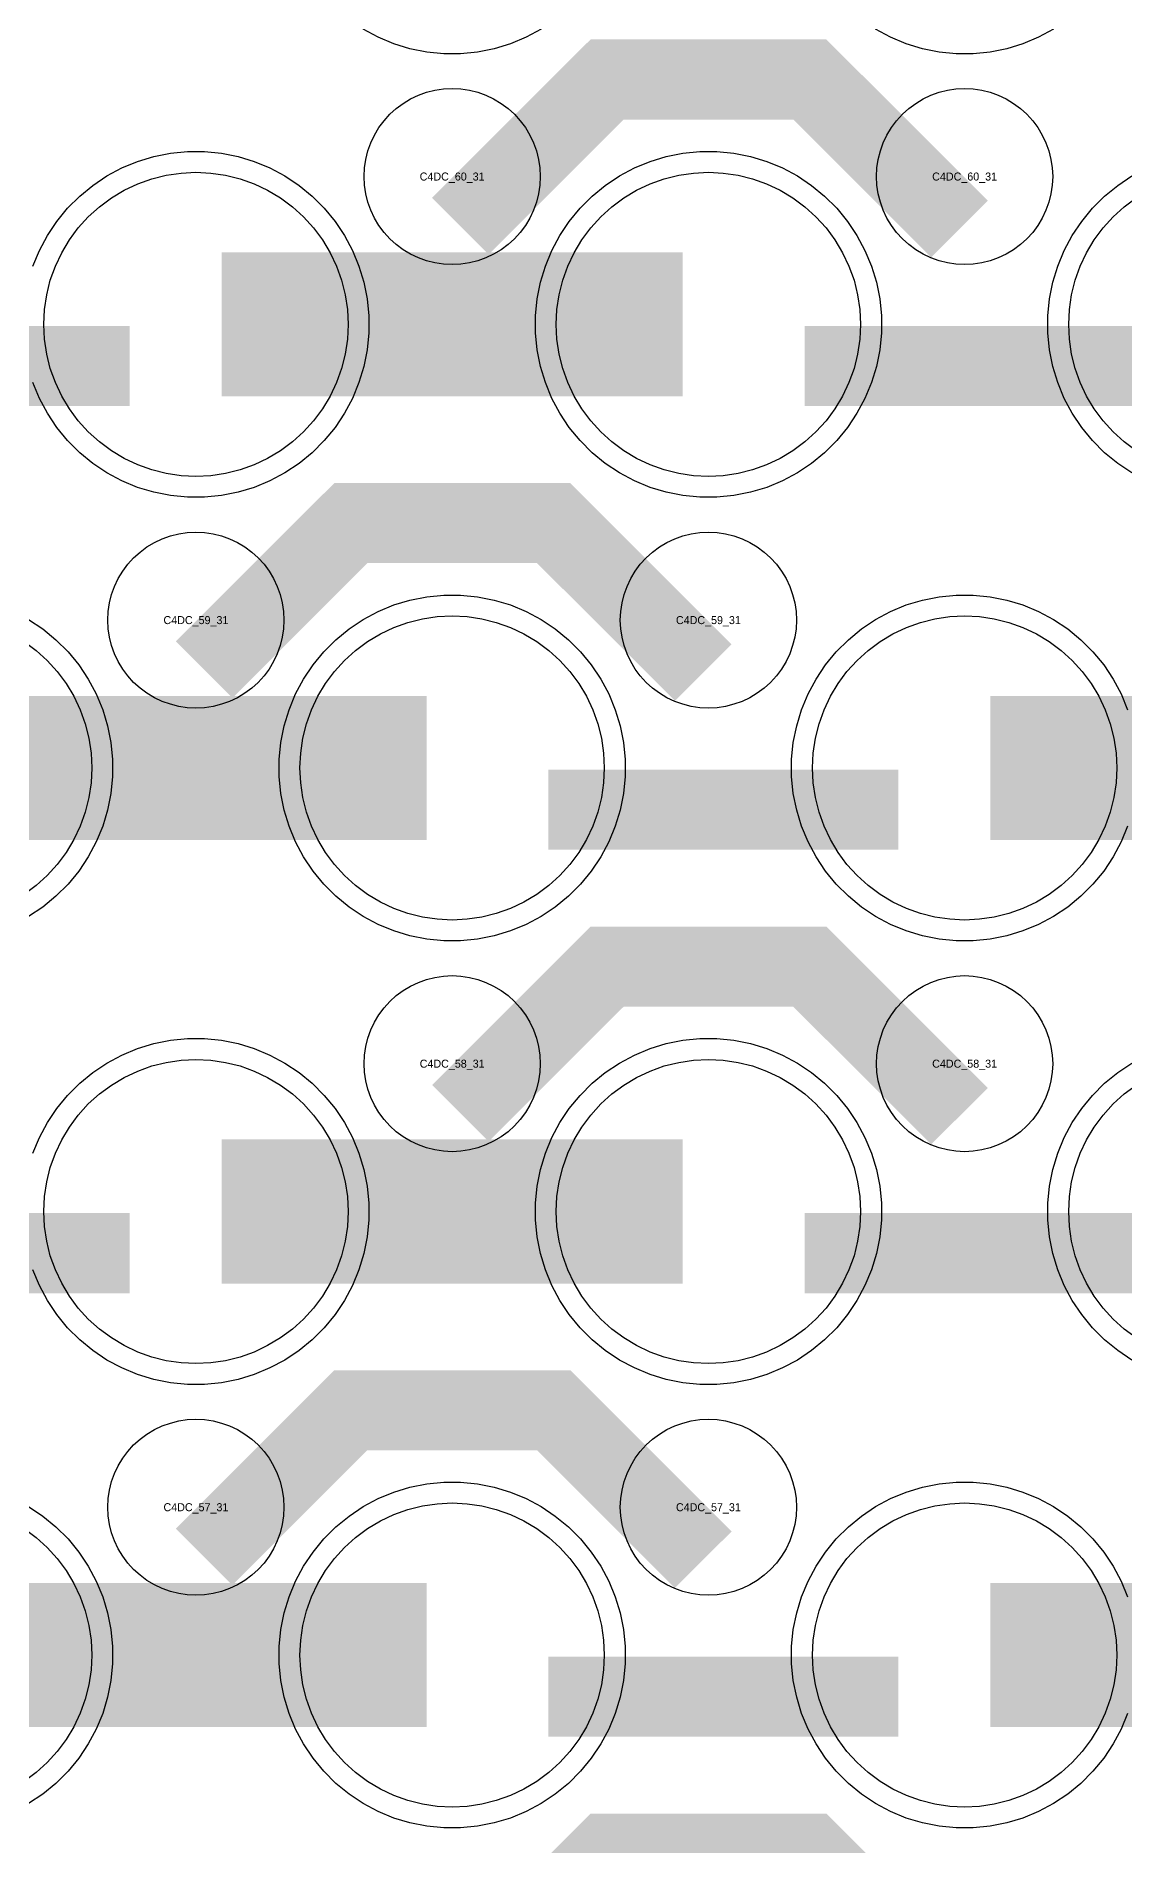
# Model space of a CAD drawing. Extents: x -11880 to 11880, y -14992 to 14992.
# Drawn here: x -2130 to -1790, y -7001 to -6436 of the extents above; entities that cross this region are included whole.
import ezdxf
from ezdxf.enums import TextEntityAlignment as Align

# ---------------------------------------------------------------- set-up
doc = ezdxf.new("R2010")
doc.units = 0
doc.header["$MEASUREMENT"] = 0
for name, color, linetype in [('GDS_775_DT_237', 138, 'CONTINUOUS'), ('RDL1_FS', 34, 'CONTINUOUS'), ('RDL_BS', 160, 'CONTINUOUS')]:
    doc.layers.add(name, color=color, linetype=linetype)

msp = doc.modelspace()

# ---------------------------------------------------------------- linework, layer by layer
at = {"layer": 'RDL1_FS', "color": 240, "true_color": 0xed1f24}
for points in [[(-2080, -6573.229), (-2084.657, -6573), (-2089.268, -6572.316), (-2093.791, -6571.184), (-2098.181, -6569.612), (-2102.395, -6567.62), (-2106.395, -6565.222), (-2110.14, -6562.444), (-2113.594, -6559.314), (-2116.724, -6555.86), (-2119.502, -6552.115), (-2121.9, -6548.115), (-2123.892, -6543.901), (-2125.464, -6539.511), (-2126.596, -6534.988), (-2127.28, -6530.377), (-2127.509, -6525.72), (-2127.28, -6521.063), (-2126.596, -6516.452), (-2125.464, -6511.929), (-2123.892, -6507.539), (-2121.9, -6503.325), (-2119.502, -6499.325), (-2116.724, -6495.58), (-2113.594, -6492.126), (-2110.14, -6488.996), (-2106.395, -6486.218), (-2102.395, -6483.82), (-2098.181, -6481.828), (-2093.791, -6480.256), (-2089.268, -6479.124), (-2084.657, -6478.44), (-2080, -6478.211), (-2075.343, -6478.44), (-2070.732, -6479.124), (-2066.209, -6480.256), (-2061.819, -6481.828), (-2057.605, -6483.82), (-2053.605, -6486.218), (-2049.86, -6488.996), (-2046.406, -6492.126), (-2043.276, -6495.58), (-2040.498, -6499.325), (-2038.1, -6503.325), (-2036.108, -6507.539), (-2034.536, -6511.929), (-2033.404, -6516.452), (-2032.72, -6521.063), (-2032.491, -6525.72), (-2032.72, -6530.377), (-2033.404, -6534.988), (-2034.536, -6539.511), (-2036.108, -6543.901), (-2038.1, -6548.115), (-2040.498, -6552.115), (-2043.276, -6555.86), (-2046.406, -6559.314), (-2049.86, -6562.444), (-2053.605, -6565.222), (-2057.605, -6567.62), (-2061.819, -6569.612), (-2066.209, -6571.184), (-2070.732, -6572.316), (-2075.343, -6573)], [(-1920, -6573.229), (-1924.657, -6573), (-1929.268, -6572.316), (-1933.791, -6571.184), (-1938.181, -6569.612), (-1942.395, -6567.62), (-1946.395, -6565.222), (-1950.14, -6562.444), (-1953.594, -6559.314), (-1956.724, -6555.86), (-1959.502, -6552.115), (-1961.9, -6548.115), (-1963.892, -6543.901), (-1965.464, -6539.511), (-1966.596, -6534.988), (-1967.28, -6530.377), (-1967.509, -6525.72), (-1967.28, -6521.063), (-1966.596, -6516.452), (-1965.464, -6511.929), (-1963.892, -6507.539), (-1961.9, -6503.325), (-1959.502, -6499.325), (-1956.724, -6495.58), (-1953.594, -6492.126), (-1950.14, -6488.996), (-1946.395, -6486.218), (-1942.395, -6483.82), (-1938.181, -6481.828), (-1933.791, -6480.256), (-1929.268, -6479.124), (-1924.657, -6478.44), (-1920, -6478.211), (-1915.343, -6478.44), (-1910.732, -6479.124), (-1906.209, -6480.256), (-1901.819, -6481.828), (-1897.605, -6483.82), (-1893.605, -6486.218), (-1889.86, -6488.996), (-1886.406, -6492.126), (-1883.276, -6495.58), (-1880.498, -6499.325), (-1878.1, -6503.325), (-1876.108, -6507.539), (-1874.536, -6511.929), (-1873.404, -6516.452), (-1872.72, -6521.063), (-1872.491, -6525.72), (-1872.72, -6530.377), (-1873.404, -6534.988), (-1874.536, -6539.511), (-1876.108, -6543.901), (-1878.1, -6548.115), (-1880.498, -6552.115), (-1883.276, -6555.86), (-1886.406, -6559.314), (-1889.86, -6562.444), (-1893.605, -6565.222), (-1897.605, -6567.62), (-1901.819, -6569.612), (-1906.209, -6571.184), (-1910.732, -6572.316), (-1915.343, -6573)], [(-2000, -6711.794), (-2004.657, -6711.565), (-2009.268, -6710.881), (-2013.791, -6709.749), (-2018.181, -6708.177), (-2022.395, -6706.185), (-2026.395, -6703.787), (-2030.14, -6701.009), (-2033.594, -6697.879), (-2036.724, -6694.425), (-2039.502, -6690.68), (-2041.9, -6686.68), (-2043.892, -6682.466), (-2045.464, -6678.076), (-2046.596, -6673.553), (-2047.28, -6668.942), (-2047.509, -6664.285), (-2047.28, -6659.628), (-2046.596, -6655.017), (-2045.464, -6650.494), (-2043.892, -6646.104), (-2041.9, -6641.89), (-2039.502, -6637.89), (-2036.724, -6634.145), (-2033.594, -6630.691), (-2030.14, -6627.561), (-2026.395, -6624.783), (-2022.395, -6622.385), (-2018.181, -6620.393), (-2013.791, -6618.821), (-2009.268, -6617.689), (-2004.657, -6617.005), (-2000, -6616.776), (-1995.343, -6617.005), (-1990.732, -6617.689), (-1986.209, -6618.821), (-1981.819, -6620.393), (-1977.605, -6622.385), (-1973.605, -6624.783), (-1969.86, -6627.561), (-1966.406, -6630.691), (-1963.276, -6634.145), (-1960.498, -6637.89), (-1958.1, -6641.89), (-1956.108, -6646.104), (-1954.536, -6650.494), (-1953.404, -6655.017), (-1952.72, -6659.628), (-1952.491, -6664.285), (-1952.72, -6668.942), (-1953.404, -6673.553), (-1954.536, -6678.076), (-1956.108, -6682.466), (-1958.1, -6686.68), (-1960.498, -6690.68), (-1963.276, -6694.425), (-1966.406, -6697.879), (-1969.86, -6701.009), (-1973.605, -6703.787), (-1977.605, -6706.185), (-1981.819, -6708.177), (-1986.209, -6709.749), (-1990.732, -6710.881), (-1995.343, -6711.565)], [(-1840, -6711.794), (-1844.657, -6711.565), (-1849.268, -6710.881), (-1853.791, -6709.749), (-1858.181, -6708.177), (-1862.395, -6706.185), (-1866.395, -6703.787), (-1870.14, -6701.009), (-1873.594, -6697.879), (-1876.724, -6694.425), (-1879.502, -6690.68), (-1881.9, -6686.68), (-1883.892, -6682.466), (-1885.464, -6678.076), (-1886.596, -6673.553), (-1887.28, -6668.942), (-1887.509, -6664.285), (-1887.28, -6659.628), (-1886.596, -6655.017), (-1885.464, -6650.494), (-1883.892, -6646.104), (-1881.9, -6641.89), (-1879.502, -6637.89), (-1876.724, -6634.145), (-1873.594, -6630.691), (-1870.14, -6627.561), (-1866.395, -6624.783), (-1862.395, -6622.385), (-1858.181, -6620.393), (-1853.791, -6618.821), (-1849.268, -6617.689), (-1844.657, -6617.005), (-1840, -6616.776), (-1835.343, -6617.005), (-1830.732, -6617.689), (-1826.209, -6618.821), (-1821.819, -6620.393), (-1817.605, -6622.385), (-1813.605, -6624.783), (-1809.86, -6627.561), (-1806.406, -6630.691), (-1803.276, -6634.145), (-1800.498, -6637.89), (-1798.1, -6641.89), (-1796.108, -6646.104), (-1794.536, -6650.494), (-1793.404, -6655.017), (-1792.72, -6659.628), (-1792.491, -6664.285), (-1792.72, -6668.942), (-1793.404, -6673.553), (-1794.536, -6678.076), (-1796.108, -6682.466), (-1798.1, -6686.68), (-1800.498, -6690.68), (-1803.276, -6694.425), (-1806.406, -6697.879), (-1809.86, -6701.009), (-1813.605, -6703.787), (-1817.605, -6706.185), (-1821.819, -6708.177), (-1826.209, -6709.749), (-1830.732, -6710.881), (-1835.343, -6711.565)]]:
    msp.add_lwpolyline(points, close=True, dxfattribs=at)
for points in [[(-1786.395, -6565.222), (-1790.14, -6562.444), (-1793.594, -6559.314), (-1796.724, -6555.86), (-1799.502, -6552.115), (-1801.9, -6548.115), (-1803.892, -6543.901), (-1805.464, -6539.511), (-1806.596, -6534.988), (-1807.28, -6530.377), (-1807.509, -6525.72), (-1807.28, -6521.063), (-1806.596, -6516.452), (-1805.464, -6511.929), (-1803.892, -6507.539), (-1801.9, -6503.325), (-1799.502, -6499.325), (-1796.724, -6495.58), (-1793.594, -6492.126), (-1790.14, -6488.996), (-1786.395, -6486.218)], [(-2133.605, -6624.783), (-2129.86, -6627.561), (-2126.406, -6630.691), (-2123.276, -6634.145), (-2120.498, -6637.89), (-2118.1, -6641.89), (-2116.108, -6646.104), (-2114.536, -6650.494), (-2113.404, -6655.017), (-2112.72, -6659.628), (-2112.491, -6664.285), (-2112.72, -6668.942), (-2113.404, -6673.553), (-2114.536, -6678.076), (-2116.108, -6682.466), (-2118.1, -6686.68), (-2120.498, -6690.68), (-2123.276, -6694.425), (-2126.406, -6697.879), (-2129.86, -6701.009), (-2133.605, -6703.787)]]:
    msp.add_lwpolyline(points, dxfattribs=at)
for points in [[(-2071.998, -6525.72, 45, 45, 0), (-1999.998, -6525.72, 45, 45, 0)], [(-1999.998, -6525.72, 45, 45, 0), (-1927.998, -6525.72, 45, 45, 0)], [(-2151.998, -6664.285, 45, 45, 0), (-2079.998, -6664.285, 45, 45, 0)], [(-2079.998, -6664.285, 45, 45, 0), (-2007.998, -6664.285, 45, 45, 0)], [(-1831.998, -6664.285, 45, 45, 0), (-1759.998, -6664.285, 45, 45, 0)]]:
    msp.add_lwpolyline(points, format="xyseb", dxfattribs=at)
at = {"layer": 'RDL1_FS'}
for points in [[(-2080, -6850.359), (-2084.657, -6850.13), (-2089.268, -6849.446), (-2093.791, -6848.314), (-2098.181, -6846.742), (-2102.395, -6844.75), (-2106.395, -6842.352), (-2110.14, -6839.574), (-2113.594, -6836.444), (-2116.724, -6832.99), (-2119.502, -6829.245), (-2121.9, -6825.245), (-2123.892, -6821.031), (-2125.464, -6816.641), (-2126.596, -6812.118), (-2127.28, -6807.507), (-2127.509, -6802.85), (-2127.28, -6798.193), (-2126.596, -6793.582), (-2125.464, -6789.059), (-2123.892, -6784.669), (-2121.9, -6780.455), (-2119.502, -6776.455), (-2116.724, -6772.71), (-2113.594, -6769.256), (-2110.14, -6766.126), (-2106.395, -6763.348), (-2102.395, -6760.95), (-2098.181, -6758.958), (-2093.791, -6757.386), (-2089.268, -6756.254), (-2084.657, -6755.57), (-2080, -6755.341), (-2075.343, -6755.57), (-2070.732, -6756.254), (-2066.209, -6757.386), (-2061.819, -6758.958), (-2057.605, -6760.95), (-2053.605, -6763.348), (-2049.86, -6766.126), (-2046.406, -6769.256), (-2043.276, -6772.71), (-2040.498, -6776.455), (-2038.1, -6780.455), (-2036.108, -6784.669), (-2034.536, -6789.059), (-2033.404, -6793.582), (-2032.72, -6798.193), (-2032.491, -6802.85), (-2032.72, -6807.507), (-2033.404, -6812.118), (-2034.536, -6816.641), (-2036.108, -6821.031), (-2038.1, -6825.245), (-2040.498, -6829.245), (-2043.276, -6832.99), (-2046.406, -6836.444), (-2049.86, -6839.574), (-2053.605, -6842.352), (-2057.605, -6844.75), (-2061.819, -6846.742), (-2066.209, -6848.314), (-2070.732, -6849.446), (-2075.343, -6850.13)], [(-1920, -6850.359), (-1924.657, -6850.13), (-1929.268, -6849.446), (-1933.791, -6848.314), (-1938.181, -6846.742), (-1942.395, -6844.75), (-1946.395, -6842.352), (-1950.14, -6839.574), (-1953.594, -6836.444), (-1956.724, -6832.99), (-1959.502, -6829.245), (-1961.9, -6825.245), (-1963.892, -6821.031), (-1965.464, -6816.641), (-1966.596, -6812.118), (-1967.28, -6807.507), (-1967.509, -6802.85), (-1967.28, -6798.193), (-1966.596, -6793.582), (-1965.464, -6789.059), (-1963.892, -6784.669), (-1961.9, -6780.455), (-1959.502, -6776.455), (-1956.724, -6772.71), (-1953.594, -6769.256), (-1950.14, -6766.126), (-1946.395, -6763.348), (-1942.395, -6760.95), (-1938.181, -6758.958), (-1933.791, -6757.386), (-1929.268, -6756.254), (-1924.657, -6755.57), (-1920, -6755.341), (-1915.343, -6755.57), (-1910.732, -6756.254), (-1906.209, -6757.386), (-1901.819, -6758.958), (-1897.605, -6760.95), (-1893.605, -6763.348), (-1889.86, -6766.126), (-1886.406, -6769.256), (-1883.276, -6772.71), (-1880.498, -6776.455), (-1878.1, -6780.455), (-1876.108, -6784.669), (-1874.536, -6789.059), (-1873.404, -6793.582), (-1872.72, -6798.193), (-1872.491, -6802.85), (-1872.72, -6807.507), (-1873.404, -6812.118), (-1874.536, -6816.641), (-1876.108, -6821.031), (-1878.1, -6825.245), (-1880.498, -6829.245), (-1883.276, -6832.99), (-1886.406, -6836.444), (-1889.86, -6839.574), (-1893.605, -6842.352), (-1897.605, -6844.75), (-1901.819, -6846.742), (-1906.209, -6848.314), (-1910.732, -6849.446), (-1915.343, -6850.13)], [(-2000, -6988.919), (-2004.657, -6988.69), (-2009.268, -6988.006), (-2013.791, -6986.874), (-2018.181, -6985.302), (-2022.395, -6983.31), (-2026.395, -6980.912), (-2030.14, -6978.134), (-2033.594, -6975.004), (-2036.724, -6971.55), (-2039.502, -6967.805), (-2041.9, -6963.805), (-2043.892, -6959.591), (-2045.464, -6955.201), (-2046.596, -6950.678), (-2047.28, -6946.067), (-2047.509, -6941.41), (-2047.28, -6936.753), (-2046.596, -6932.142), (-2045.464, -6927.619), (-2043.892, -6923.229), (-2041.9, -6919.015), (-2039.502, -6915.015), (-2036.724, -6911.27), (-2033.594, -6907.816), (-2030.14, -6904.686), (-2026.395, -6901.908), (-2022.395, -6899.51), (-2018.181, -6897.518), (-2013.791, -6895.946), (-2009.268, -6894.814), (-2004.657, -6894.13), (-2000, -6893.901), (-1995.343, -6894.13), (-1990.732, -6894.814), (-1986.209, -6895.946), (-1981.819, -6897.518), (-1977.605, -6899.51), (-1973.605, -6901.908), (-1969.86, -6904.686), (-1966.406, -6907.816), (-1963.276, -6911.27), (-1960.498, -6915.015), (-1958.1, -6919.015), (-1956.108, -6923.229), (-1954.536, -6927.619), (-1953.404, -6932.142), (-1952.72, -6936.753), (-1952.491, -6941.41), (-1952.72, -6946.067), (-1953.404, -6950.678), (-1954.536, -6955.201), (-1956.108, -6959.591), (-1958.1, -6963.805), (-1960.498, -6967.805), (-1963.276, -6971.55), (-1966.406, -6975.004), (-1969.86, -6978.134), (-1973.605, -6980.912), (-1977.605, -6983.31), (-1981.819, -6985.302), (-1986.209, -6986.874), (-1990.732, -6988.006), (-1995.343, -6988.69)], [(-1840, -6988.919), (-1844.657, -6988.69), (-1849.268, -6988.006), (-1853.791, -6986.874), (-1858.181, -6985.302), (-1862.395, -6983.31), (-1866.395, -6980.912), (-1870.14, -6978.134), (-1873.594, -6975.004), (-1876.724, -6971.55), (-1879.502, -6967.805), (-1881.9, -6963.805), (-1883.892, -6959.591), (-1885.464, -6955.201), (-1886.596, -6950.678), (-1887.28, -6946.067), (-1887.509, -6941.41), (-1887.28, -6936.753), (-1886.596, -6932.142), (-1885.464, -6927.619), (-1883.892, -6923.229), (-1881.9, -6919.015), (-1879.502, -6915.015), (-1876.724, -6911.27), (-1873.594, -6907.816), (-1870.14, -6904.686), (-1866.395, -6901.908), (-1862.395, -6899.51), (-1858.181, -6897.518), (-1853.791, -6895.946), (-1849.268, -6894.814), (-1844.657, -6894.13), (-1840, -6893.901), (-1835.343, -6894.13), (-1830.732, -6894.814), (-1826.209, -6895.946), (-1821.819, -6897.518), (-1817.605, -6899.51), (-1813.605, -6901.908), (-1809.86, -6904.686), (-1806.406, -6907.816), (-1803.276, -6911.27), (-1800.498, -6915.015), (-1798.1, -6919.015), (-1796.108, -6923.229), (-1794.536, -6927.619), (-1793.404, -6932.142), (-1792.72, -6936.753), (-1792.491, -6941.41), (-1792.72, -6946.067), (-1793.404, -6950.678), (-1794.536, -6955.201), (-1796.108, -6959.591), (-1798.1, -6963.805), (-1800.498, -6967.805), (-1803.276, -6971.55), (-1806.406, -6975.004), (-1809.86, -6978.134), (-1813.605, -6980.912), (-1817.605, -6983.31), (-1821.819, -6985.302), (-1826.209, -6986.874), (-1830.732, -6988.006), (-1835.343, -6988.69)]]:
    msp.add_lwpolyline(points, close=True, dxfattribs=at)
for points in [[(-1786.395, -6842.352), (-1790.14, -6839.574), (-1793.594, -6836.444), (-1796.724, -6832.99), (-1799.502, -6829.245), (-1801.9, -6825.245), (-1803.892, -6821.031), (-1805.464, -6816.641), (-1806.596, -6812.118), (-1807.28, -6807.507), (-1807.509, -6802.85), (-1807.28, -6798.193), (-1806.596, -6793.582), (-1805.464, -6789.059), (-1803.892, -6784.669), (-1801.9, -6780.455), (-1799.502, -6776.455), (-1796.724, -6772.71), (-1793.594, -6769.256), (-1790.14, -6766.126), (-1786.395, -6763.348)], [(-2133.605, -6901.908), (-2129.86, -6904.686), (-2126.406, -6907.816), (-2123.276, -6911.27), (-2120.498, -6915.015), (-2118.1, -6919.015), (-2116.108, -6923.229), (-2114.536, -6927.619), (-2113.404, -6932.142), (-2112.72, -6936.753), (-2112.491, -6941.41), (-2112.72, -6946.067), (-2113.404, -6950.678), (-2114.536, -6955.201), (-2116.108, -6959.591), (-2118.1, -6963.805), (-2120.498, -6967.805), (-2123.276, -6971.55), (-2126.406, -6975.004), (-2129.86, -6978.134), (-2133.605, -6980.912)]]:
    msp.add_lwpolyline(points, dxfattribs=at)
for points in [[(-2071.998, -6802.85, 45, 45, 0), (-1999.998, -6802.85, 45, 45, 0)], [(-1999.998, -6802.85, 45, 45, 0), (-1927.998, -6802.85, 45, 45, 0)], [(-2151.998, -6941.41, 45, 45, 0), (-2079.998, -6941.41, 45, 45, 0)], [(-2079.998, -6941.41, 45, 45, 0), (-2007.998, -6941.41, 45, 45, 0)], [(-1831.998, -6941.41, 45, 45, 0), (-1759.998, -6941.41, 45, 45, 0)]]:
    msp.add_lwpolyline(points, format="xyseb", dxfattribs=at)
at = {"layer": 'RDL_BS'}
for points in [[(-1972.223, -6433.538), (-1976.885, -6436.03), (-1981.795, -6438.061), (-1986.835, -6439.592), (-1992.062, -6440.638), (-1997.356, -6441.155), (-2002.644, -6441.155), (-2007.938, -6440.638), (-2013.165, -6439.592), (-2018.205, -6438.061), (-2023.115, -6436.03), (-2027.777, -6433.538)], [(-1812.223, -6433.538), (-1816.885, -6436.03), (-1821.795, -6438.061), (-1826.835, -6439.592), (-1832.062, -6440.638), (-1837.356, -6441.155), (-1842.644, -6441.155), (-1847.938, -6440.638), (-1853.165, -6439.592), (-1858.205, -6438.061), (-1863.115, -6436.03), (-1867.777, -6433.538)], [(-2130.906, -6784.645), (-2128.875, -6779.735), (-2126.383, -6775.073), (-2123.436, -6770.659), (-2120.074, -6766.558), (-2116.292, -6762.776), (-2112.191, -6759.414), (-2107.777, -6756.467), (-2103.115, -6753.975), (-2098.205, -6751.944), (-2093.165, -6750.413), (-2087.938, -6749.367), (-2082.644, -6748.85), (-2077.356, -6748.85), (-2072.062, -6749.367), (-2066.835, -6750.413), (-2061.795, -6751.944), (-2056.885, -6753.975), (-2052.223, -6756.467), (-2047.809, -6759.414), (-2043.708, -6762.776), (-2039.926, -6766.558), (-2036.564, -6770.659), (-2033.617, -6775.073), (-2031.125, -6779.735), (-2029.094, -6784.645), (-2027.563, -6789.685), (-2026.517, -6794.912), (-2026, -6800.206), (-2026, -6805.494), (-2026.517, -6810.788), (-2027.563, -6816.015), (-2029.094, -6821.055), (-2031.125, -6825.965), (-2033.617, -6830.627), (-2036.564, -6835.041), (-2039.926, -6839.142), (-2043.708, -6842.924), (-2047.809, -6846.286), (-2052.223, -6849.233), (-2056.885, -6851.725), (-2061.795, -6853.756), (-2066.835, -6855.287), (-2072.062, -6856.333), (-2077.356, -6856.85), (-2082.644, -6856.85), (-2087.938, -6856.333), (-2093.165, -6855.287), (-2098.205, -6853.756), (-2103.115, -6851.725), (-2107.777, -6849.233), (-2112.191, -6846.286), (-2116.292, -6842.924), (-2120.074, -6839.142), (-2123.436, -6835.041), (-2126.383, -6830.627), (-2128.875, -6825.965), (-2130.906, -6821.055)], [(-1787.777, -6849.233), (-1792.191, -6846.286), (-1796.292, -6842.924), (-1800.074, -6839.142), (-1803.436, -6835.041), (-1806.383, -6830.627), (-1808.875, -6825.965), (-1810.906, -6821.055), (-1812.437, -6816.015), (-1813.483, -6810.788), (-1814, -6805.494), (-1814, -6800.206), (-1813.483, -6794.912), (-1812.437, -6789.685), (-1810.906, -6784.645), (-1808.875, -6779.735), (-1806.383, -6775.073), (-1803.436, -6770.659), (-1800.074, -6766.558), (-1796.292, -6762.776), (-1792.191, -6759.414), (-1787.777, -6756.467)], [(-1789.094, -6959.615), (-1791.125, -6964.525), (-1793.617, -6969.187), (-1796.564, -6973.601), (-1799.926, -6977.702), (-1803.708, -6981.484), (-1807.809, -6984.846), (-1812.223, -6987.793), (-1816.885, -6990.285), (-1821.795, -6992.316), (-1826.835, -6993.847), (-1832.062, -6994.893), (-1837.356, -6995.41), (-1842.644, -6995.41), (-1847.938, -6994.893), (-1853.165, -6993.847), (-1858.205, -6992.316), (-1863.115, -6990.285), (-1867.777, -6987.793), (-1872.191, -6984.846), (-1876.292, -6981.484), (-1880.074, -6977.702), (-1883.436, -6973.601), (-1886.383, -6969.187), (-1888.875, -6964.525), (-1890.906, -6959.615), (-1892.437, -6954.575), (-1893.483, -6949.348), (-1894, -6944.054), (-1894, -6938.766), (-1893.483, -6933.472), (-1892.437, -6928.245), (-1890.906, -6923.205), (-1888.875, -6918.295), (-1886.383, -6913.633), (-1883.436, -6909.219), (-1880.074, -6905.118), (-1876.292, -6901.336), (-1872.191, -6897.974), (-1867.777, -6895.027), (-1863.115, -6892.535), (-1858.205, -6890.504), (-1853.165, -6888.973), (-1847.938, -6887.927), (-1842.644, -6887.41), (-1837.356, -6887.41), (-1832.062, -6887.927), (-1826.835, -6888.973), (-1821.795, -6890.504), (-1816.885, -6892.535), (-1812.223, -6895.027), (-1807.809, -6897.974), (-1803.708, -6901.336), (-1799.926, -6905.118), (-1796.564, -6909.219), (-1793.617, -6913.633), (-1791.125, -6918.295), (-1789.094, -6923.205)], [(-2132.223, -6895.027), (-2127.809, -6897.974), (-2123.708, -6901.336), (-2119.926, -6905.118), (-2116.564, -6909.219), (-2113.617, -6913.633), (-2111.125, -6918.295), (-2109.094, -6923.205), (-2107.563, -6928.245), (-2106.517, -6933.472), (-2106, -6938.766), (-2106, -6944.054), (-2106.517, -6949.348), (-2107.563, -6954.575), (-2109.094, -6959.615), (-2111.125, -6964.525), (-2113.617, -6969.187), (-2116.564, -6973.601), (-2119.926, -6977.702), (-2123.708, -6981.484), (-2127.809, -6984.846), (-2132.223, -6987.793)]]:
    msp.add_lwpolyline(points, dxfattribs=at)
for points in [[(-1997.438, -6495.034, 25, 25, 0), (-1951.623, -6449.219, 25, 25, 0), (-1918.07, -6449.219, 25, 25, 0)], [(-1841.599, -6495.933, 25, 25, 0), (-1888.313, -6449.219, 25, 25, 0), (-1918.071, -6449.219, 25, 25, 0)], [(-2077.438, -6633.599, 25, 25, 0), (-2031.623, -6587.784, 25, 25, 0), (-1998.07, -6587.784, 25, 25, 0)], [(-1921.599, -6634.498, 25, 25, 0), (-1968.313, -6587.784, 25, 25, 0), (-1998.071, -6587.784, 25, 25, 0)], [(-1997.438, -6772.164, 25, 25, 0), (-1951.623, -6726.349, 25, 25, 0), (-1918.07, -6726.349, 25, 25, 0)], [(-1841.599, -6773.063, 25, 25, 0), (-1888.313, -6726.349, 25, 25, 0), (-1918.071, -6726.349, 25, 25, 0)], [(-2209.984, -6815.863, 25, 25, 0), (-2100.719, -6815.863, 25, 25, 0)], [(-1889.984, -6815.863, 25, 25, 0), (-1780.719, -6815.863, 25, 25, 0)], [(-2077.438, -6910.724, 25, 25, 0), (-2031.623, -6864.909, 25, 25, 0), (-1998.07, -6864.909, 25, 25, 0)], [(-1921.599, -6911.623, 25, 25, 0), (-1968.313, -6864.909, 25, 25, 0), (-1998.071, -6864.909, 25, 25, 0)], [(-1969.984, -6954.423, 25, 25, 0), (-1860.719, -6954.423, 25, 25, 0)], [(-1997.438, -7049.289, 25, 25, 0), (-1951.623, -7003.474, 25, 25, 0), (-1918.07, -7003.474, 25, 25, 0)], [(-1841.599, -7050.188, 25, 25, 0), (-1888.313, -7003.474, 25, 25, 0), (-1918.071, -7003.474, 25, 25, 0)]]:
    msp.add_lwpolyline(points, format="xyseb", dxfattribs=at)
for points in [[(-2000, -6507.026), (-2002.693, -6506.894), (-2005.365, -6506.498), (-2007.984, -6505.841), (-2010.519, -6504.934), (-2012.956, -6503.782), (-2015.28, -6502.389), (-2017.443, -6500.786), (-2019.442, -6498.974), (-2021.254, -6496.975), (-2022.857, -6494.812), (-2024.25, -6492.488), (-2025.402, -6490.051), (-2026.309, -6487.516), (-2026.966, -6484.897), (-2027.362, -6482.225), (-2027.494, -6479.532), (-2027.362, -6476.839), (-2026.966, -6474.167), (-2026.309, -6471.548), (-2025.402, -6469.013), (-2024.25, -6466.576), (-2022.857, -6464.252), (-2021.254, -6462.089), (-2019.442, -6460.09), (-2017.443, -6458.278), (-2015.28, -6456.675), (-2012.956, -6455.282), (-2010.519, -6454.13), (-2007.984, -6453.223), (-2005.365, -6452.566), (-2002.693, -6452.17), (-2000, -6452.038), (-1997.307, -6452.17), (-1994.635, -6452.566), (-1992.016, -6453.223), (-1989.481, -6454.13), (-1987.044, -6455.282), (-1984.72, -6456.675), (-1982.557, -6458.278), (-1980.558, -6460.09), (-1978.746, -6462.089), (-1977.143, -6464.252), (-1975.75, -6466.576), (-1974.598, -6469.013), (-1973.691, -6471.548), (-1973.034, -6474.167), (-1972.638, -6476.839), (-1972.506, -6479.532), (-1972.638, -6482.225), (-1973.034, -6484.897), (-1973.691, -6487.516), (-1974.598, -6490.051), (-1975.75, -6492.488), (-1977.143, -6494.812), (-1978.746, -6496.975), (-1980.558, -6498.974), (-1982.557, -6500.786), (-1984.72, -6502.389), (-1987.044, -6503.782), (-1989.481, -6504.934), (-1992.016, -6505.841), (-1994.635, -6506.498), (-1997.307, -6506.894)], [(-1840, -6507.026), (-1842.693, -6506.894), (-1845.365, -6506.498), (-1847.984, -6505.841), (-1850.519, -6504.934), (-1852.956, -6503.782), (-1855.28, -6502.389), (-1857.443, -6500.786), (-1859.442, -6498.974), (-1861.254, -6496.975), (-1862.857, -6494.812), (-1864.25, -6492.488), (-1865.402, -6490.051), (-1866.309, -6487.516), (-1866.966, -6484.897), (-1867.362, -6482.225), (-1867.494, -6479.532), (-1867.362, -6476.839), (-1866.966, -6474.167), (-1866.309, -6471.548), (-1865.402, -6469.013), (-1864.25, -6466.576), (-1862.857, -6464.252), (-1861.254, -6462.089), (-1859.442, -6460.09), (-1857.443, -6458.278), (-1855.28, -6456.675), (-1852.956, -6455.282), (-1850.519, -6454.13), (-1847.984, -6453.223), (-1845.365, -6452.566), (-1842.693, -6452.17), (-1840, -6452.038), (-1837.307, -6452.17), (-1834.635, -6452.566), (-1832.016, -6453.223), (-1829.481, -6454.13), (-1827.044, -6455.282), (-1824.72, -6456.675), (-1822.557, -6458.278), (-1820.558, -6460.09), (-1818.746, -6462.089), (-1817.143, -6464.252), (-1815.75, -6466.576), (-1814.598, -6469.013), (-1813.691, -6471.548), (-1813.034, -6474.167), (-1812.638, -6476.839), (-1812.506, -6479.532), (-1812.638, -6482.225), (-1813.034, -6484.897), (-1813.691, -6487.516), (-1814.598, -6490.051), (-1815.75, -6492.488), (-1817.143, -6494.812), (-1818.746, -6496.975), (-1820.558, -6498.974), (-1822.557, -6500.786), (-1824.72, -6502.389), (-1827.044, -6503.782), (-1829.481, -6504.934), (-1832.016, -6505.841), (-1834.635, -6506.498), (-1837.307, -6506.894)], [(-2080, -6645.591), (-2082.693, -6645.459), (-2085.365, -6645.063), (-2087.984, -6644.406), (-2090.519, -6643.499), (-2092.956, -6642.347), (-2095.28, -6640.954), (-2097.443, -6639.351), (-2099.442, -6637.539), (-2101.254, -6635.54), (-2102.857, -6633.377), (-2104.25, -6631.053), (-2105.402, -6628.616), (-2106.309, -6626.081), (-2106.966, -6623.462), (-2107.362, -6620.79), (-2107.494, -6618.097), (-2107.362, -6615.404), (-2106.966, -6612.732), (-2106.309, -6610.113), (-2105.402, -6607.578), (-2104.25, -6605.141), (-2102.857, -6602.817), (-2101.254, -6600.654), (-2099.442, -6598.655), (-2097.443, -6596.843), (-2095.28, -6595.24), (-2092.956, -6593.847), (-2090.519, -6592.695), (-2087.984, -6591.788), (-2085.365, -6591.131), (-2082.693, -6590.735), (-2080, -6590.603), (-2077.307, -6590.735), (-2074.635, -6591.131), (-2072.016, -6591.788), (-2069.481, -6592.695), (-2067.044, -6593.847), (-2064.72, -6595.24), (-2062.557, -6596.843), (-2060.558, -6598.655), (-2058.746, -6600.654), (-2057.143, -6602.817), (-2055.75, -6605.141), (-2054.598, -6607.578), (-2053.691, -6610.113), (-2053.034, -6612.732), (-2052.638, -6615.404), (-2052.506, -6618.097), (-2052.638, -6620.79), (-2053.034, -6623.462), (-2053.691, -6626.081), (-2054.598, -6628.616), (-2055.75, -6631.053), (-2057.143, -6633.377), (-2058.746, -6635.54), (-2060.558, -6637.539), (-2062.557, -6639.351), (-2064.72, -6640.954), (-2067.044, -6642.347), (-2069.481, -6643.499), (-2072.016, -6644.406), (-2074.635, -6645.063), (-2077.307, -6645.459)], [(-1920, -6645.591), (-1922.693, -6645.459), (-1925.365, -6645.063), (-1927.984, -6644.406), (-1930.519, -6643.499), (-1932.956, -6642.347), (-1935.28, -6640.954), (-1937.443, -6639.351), (-1939.442, -6637.539), (-1941.254, -6635.54), (-1942.857, -6633.377), (-1944.25, -6631.053), (-1945.402, -6628.616), (-1946.309, -6626.081), (-1946.966, -6623.462), (-1947.362, -6620.79), (-1947.494, -6618.097), (-1947.362, -6615.404), (-1946.966, -6612.732), (-1946.309, -6610.113), (-1945.402, -6607.578), (-1944.25, -6605.141), (-1942.857, -6602.817), (-1941.254, -6600.654), (-1939.442, -6598.655), (-1937.443, -6596.843), (-1935.28, -6595.24), (-1932.956, -6593.847), (-1930.519, -6592.695), (-1927.984, -6591.788), (-1925.365, -6591.131), (-1922.693, -6590.735), (-1920, -6590.603), (-1917.307, -6590.735), (-1914.635, -6591.131), (-1912.016, -6591.788), (-1909.481, -6592.695), (-1907.044, -6593.847), (-1904.72, -6595.24), (-1902.557, -6596.843), (-1900.558, -6598.655), (-1898.746, -6600.654), (-1897.143, -6602.817), (-1895.75, -6605.141), (-1894.598, -6607.578), (-1893.691, -6610.113), (-1893.034, -6612.732), (-1892.638, -6615.404), (-1892.506, -6618.097), (-1892.638, -6620.79), (-1893.034, -6623.462), (-1893.691, -6626.081), (-1894.598, -6628.616), (-1895.75, -6631.053), (-1897.143, -6633.377), (-1898.746, -6635.54), (-1900.558, -6637.539), (-1902.557, -6639.351), (-1904.72, -6640.954), (-1907.044, -6642.347), (-1909.481, -6643.499), (-1912.016, -6644.406), (-1914.635, -6645.063), (-1917.307, -6645.459)], [(-2000, -6784.156), (-2002.693, -6784.024), (-2005.365, -6783.628), (-2007.984, -6782.971), (-2010.519, -6782.064), (-2012.956, -6780.912), (-2015.28, -6779.519), (-2017.443, -6777.916), (-2019.442, -6776.104), (-2021.254, -6774.105), (-2022.857, -6771.942), (-2024.25, -6769.618), (-2025.402, -6767.181), (-2026.309, -6764.646), (-2026.966, -6762.027), (-2027.362, -6759.355), (-2027.494, -6756.662), (-2027.362, -6753.969), (-2026.966, -6751.297), (-2026.309, -6748.678), (-2025.402, -6746.143), (-2024.25, -6743.706), (-2022.857, -6741.382), (-2021.254, -6739.219), (-2019.442, -6737.22), (-2017.443, -6735.408), (-2015.28, -6733.805), (-2012.956, -6732.412), (-2010.519, -6731.26), (-2007.984, -6730.353), (-2005.365, -6729.696), (-2002.693, -6729.3), (-2000, -6729.168), (-1997.307, -6729.3), (-1994.635, -6729.696), (-1992.016, -6730.353), (-1989.481, -6731.26), (-1987.044, -6732.412), (-1984.72, -6733.805), (-1982.557, -6735.408), (-1980.558, -6737.22), (-1978.746, -6739.219), (-1977.143, -6741.382), (-1975.75, -6743.706), (-1974.598, -6746.143), (-1973.691, -6748.678), (-1973.034, -6751.297), (-1972.638, -6753.969), (-1972.506, -6756.662), (-1972.638, -6759.355), (-1973.034, -6762.027), (-1973.691, -6764.646), (-1974.598, -6767.181), (-1975.75, -6769.618), (-1977.143, -6771.942), (-1978.746, -6774.105), (-1980.558, -6776.104), (-1982.557, -6777.916), (-1984.72, -6779.519), (-1987.044, -6780.912), (-1989.481, -6782.064), (-1992.016, -6782.971), (-1994.635, -6783.628), (-1997.307, -6784.024)], [(-1840, -6784.156), (-1842.693, -6784.024), (-1845.365, -6783.628), (-1847.984, -6782.971), (-1850.519, -6782.064), (-1852.956, -6780.912), (-1855.28, -6779.519), (-1857.443, -6777.916), (-1859.442, -6776.104), (-1861.254, -6774.105), (-1862.857, -6771.942), (-1864.25, -6769.618), (-1865.402, -6767.181), (-1866.309, -6764.646), (-1866.966, -6762.027), (-1867.362, -6759.355), (-1867.494, -6756.662), (-1867.362, -6753.969), (-1866.966, -6751.297), (-1866.309, -6748.678), (-1865.402, -6746.143), (-1864.25, -6743.706), (-1862.857, -6741.382), (-1861.254, -6739.219), (-1859.442, -6737.22), (-1857.443, -6735.408), (-1855.28, -6733.805), (-1852.956, -6732.412), (-1850.519, -6731.26), (-1847.984, -6730.353), (-1845.365, -6729.696), (-1842.693, -6729.3), (-1840, -6729.168), (-1837.307, -6729.3), (-1834.635, -6729.696), (-1832.016, -6730.353), (-1829.481, -6731.26), (-1827.044, -6732.412), (-1824.72, -6733.805), (-1822.557, -6735.408), (-1820.558, -6737.22), (-1818.746, -6739.219), (-1817.143, -6741.382), (-1815.75, -6743.706), (-1814.598, -6746.143), (-1813.691, -6748.678), (-1813.034, -6751.297), (-1812.638, -6753.969), (-1812.506, -6756.662), (-1812.638, -6759.355), (-1813.034, -6762.027), (-1813.691, -6764.646), (-1814.598, -6767.181), (-1815.75, -6769.618), (-1817.143, -6771.942), (-1818.746, -6774.105), (-1820.558, -6776.104), (-1822.557, -6777.916), (-1824.72, -6779.519), (-1827.044, -6780.912), (-1829.481, -6782.064), (-1832.016, -6782.971), (-1834.635, -6783.628), (-1837.307, -6784.024)], [(-1922.644, -6856.85), (-1927.938, -6856.333), (-1933.165, -6855.287), (-1938.205, -6853.756), (-1943.115, -6851.725), (-1947.777, -6849.233), (-1952.191, -6846.286), (-1956.292, -6842.924), (-1960.074, -6839.142), (-1963.436, -6835.041), (-1966.383, -6830.627), (-1968.875, -6825.965), (-1970.906, -6821.055), (-1972.437, -6816.015), (-1973.483, -6810.788), (-1974, -6805.494), (-1974, -6800.206), (-1973.483, -6794.912), (-1972.437, -6789.685), (-1970.906, -6784.645), (-1968.875, -6779.735), (-1966.383, -6775.073), (-1963.436, -6770.659), (-1960.074, -6766.558), (-1956.292, -6762.776), (-1952.191, -6759.414), (-1947.777, -6756.467), (-1943.115, -6753.975), (-1938.205, -6751.944), (-1933.165, -6750.413), (-1927.938, -6749.367), (-1922.644, -6748.85), (-1917.356, -6748.85), (-1912.062, -6749.367), (-1906.835, -6750.413), (-1901.795, -6751.944), (-1896.885, -6753.975), (-1892.223, -6756.467), (-1887.809, -6759.414), (-1883.708, -6762.776), (-1879.926, -6766.558), (-1876.564, -6770.659), (-1873.617, -6775.073), (-1871.125, -6779.735), (-1869.094, -6784.645), (-1867.563, -6789.685), (-1866.517, -6794.912), (-1866, -6800.206), (-1866, -6805.494), (-1866.517, -6810.788), (-1867.563, -6816.015), (-1869.094, -6821.055), (-1871.125, -6825.965), (-1873.617, -6830.627), (-1876.564, -6835.041), (-1879.926, -6839.142), (-1883.708, -6842.924), (-1887.809, -6846.286), (-1892.223, -6849.233), (-1896.885, -6851.725), (-1901.795, -6853.756), (-1906.835, -6855.287), (-1912.062, -6856.333), (-1917.356, -6856.85)], [(-2080, -6922.716), (-2082.693, -6922.584), (-2085.365, -6922.188), (-2087.984, -6921.531), (-2090.519, -6920.624), (-2092.956, -6919.472), (-2095.28, -6918.079), (-2097.443, -6916.476), (-2099.442, -6914.664), (-2101.254, -6912.665), (-2102.857, -6910.502), (-2104.25, -6908.178), (-2105.402, -6905.741), (-2106.309, -6903.206), (-2106.966, -6900.587), (-2107.362, -6897.915), (-2107.494, -6895.222), (-2107.362, -6892.529), (-2106.966, -6889.857), (-2106.309, -6887.238), (-2105.402, -6884.703), (-2104.25, -6882.266), (-2102.857, -6879.942), (-2101.254, -6877.779), (-2099.442, -6875.78), (-2097.443, -6873.968), (-2095.28, -6872.365), (-2092.956, -6870.972), (-2090.519, -6869.82), (-2087.984, -6868.913), (-2085.365, -6868.256), (-2082.693, -6867.86), (-2080, -6867.728), (-2077.307, -6867.86), (-2074.635, -6868.256), (-2072.016, -6868.913), (-2069.481, -6869.82), (-2067.044, -6870.972), (-2064.72, -6872.365), (-2062.557, -6873.968), (-2060.558, -6875.78), (-2058.746, -6877.779), (-2057.143, -6879.942), (-2055.75, -6882.266), (-2054.598, -6884.703), (-2053.691, -6887.238), (-2053.034, -6889.857), (-2052.638, -6892.529), (-2052.506, -6895.222), (-2052.638, -6897.915), (-2053.034, -6900.587), (-2053.691, -6903.206), (-2054.598, -6905.741), (-2055.75, -6908.178), (-2057.143, -6910.502), (-2058.746, -6912.665), (-2060.558, -6914.664), (-2062.557, -6916.476), (-2064.72, -6918.079), (-2067.044, -6919.472), (-2069.481, -6920.624), (-2072.016, -6921.531), (-2074.635, -6922.188), (-2077.307, -6922.584)], [(-1920, -6922.716), (-1922.693, -6922.584), (-1925.365, -6922.188), (-1927.984, -6921.531), (-1930.519, -6920.624), (-1932.956, -6919.472), (-1935.28, -6918.079), (-1937.443, -6916.476), (-1939.442, -6914.664), (-1941.254, -6912.665), (-1942.857, -6910.502), (-1944.25, -6908.178), (-1945.402, -6905.741), (-1946.309, -6903.206), (-1946.966, -6900.587), (-1947.362, -6897.915), (-1947.494, -6895.222), (-1947.362, -6892.529), (-1946.966, -6889.857), (-1946.309, -6887.238), (-1945.402, -6884.703), (-1944.25, -6882.266), (-1942.857, -6879.942), (-1941.254, -6877.779), (-1939.442, -6875.78), (-1937.443, -6873.968), (-1935.28, -6872.365), (-1932.956, -6870.972), (-1930.519, -6869.82), (-1927.984, -6868.913), (-1925.365, -6868.256), (-1922.693, -6867.86), (-1920, -6867.728), (-1917.307, -6867.86), (-1914.635, -6868.256), (-1912.016, -6868.913), (-1909.481, -6869.82), (-1907.044, -6870.972), (-1904.72, -6872.365), (-1902.557, -6873.968), (-1900.558, -6875.78), (-1898.746, -6877.779), (-1897.143, -6879.942), (-1895.75, -6882.266), (-1894.598, -6884.703), (-1893.691, -6887.238), (-1893.034, -6889.857), (-1892.638, -6892.529), (-1892.506, -6895.222), (-1892.638, -6897.915), (-1893.034, -6900.587), (-1893.691, -6903.206), (-1894.598, -6905.741), (-1895.75, -6908.178), (-1897.143, -6910.502), (-1898.746, -6912.665), (-1900.558, -6914.664), (-1902.557, -6916.476), (-1904.72, -6918.079), (-1907.044, -6919.472), (-1909.481, -6920.624), (-1912.016, -6921.531), (-1914.635, -6922.188), (-1917.307, -6922.584)], [(-2002.644, -6995.41), (-2007.938, -6994.893), (-2013.165, -6993.847), (-2018.205, -6992.316), (-2023.115, -6990.285), (-2027.777, -6987.793), (-2032.191, -6984.846), (-2036.292, -6981.484), (-2040.074, -6977.702), (-2043.436, -6973.601), (-2046.383, -6969.187), (-2048.875, -6964.525), (-2050.906, -6959.615), (-2052.437, -6954.575), (-2053.483, -6949.348), (-2054, -6944.054), (-2054, -6938.766), (-2053.483, -6933.472), (-2052.437, -6928.245), (-2050.906, -6923.205), (-2048.875, -6918.295), (-2046.383, -6913.633), (-2043.436, -6909.219), (-2040.074, -6905.118), (-2036.292, -6901.336), (-2032.191, -6897.974), (-2027.777, -6895.027), (-2023.115, -6892.535), (-2018.205, -6890.504), (-2013.165, -6888.973), (-2007.938, -6887.927), (-2002.644, -6887.41), (-1997.356, -6887.41), (-1992.062, -6887.927), (-1986.835, -6888.973), (-1981.795, -6890.504), (-1976.885, -6892.535), (-1972.223, -6895.027), (-1967.809, -6897.974), (-1963.708, -6901.336), (-1959.926, -6905.118), (-1956.564, -6909.219), (-1953.617, -6913.633), (-1951.125, -6918.295), (-1949.094, -6923.205), (-1947.563, -6928.245), (-1946.517, -6933.472), (-1946, -6938.766), (-1946, -6944.054), (-1946.517, -6949.348), (-1947.563, -6954.575), (-1949.094, -6959.615), (-1951.125, -6964.525), (-1953.617, -6969.187), (-1956.564, -6973.601), (-1959.926, -6977.702), (-1963.708, -6981.484), (-1967.809, -6984.846), (-1972.223, -6987.793), (-1976.885, -6990.285), (-1981.795, -6992.316), (-1986.835, -6993.847), (-1992.062, -6994.893), (-1997.356, -6995.41)]]:
    msp.add_lwpolyline(points, close=True, dxfattribs=at)
at = {"layer": 'RDL_BS', "color": 240, "true_color": 0xed1f24}
for points in [[(-2130.906, -6507.515), (-2128.875, -6502.605), (-2126.383, -6497.943), (-2123.436, -6493.529), (-2120.074, -6489.428), (-2116.292, -6485.646), (-2112.191, -6482.284), (-2107.777, -6479.337), (-2103.115, -6476.845), (-2098.205, -6474.814), (-2093.165, -6473.283), (-2087.938, -6472.237), (-2082.644, -6471.72), (-2077.356, -6471.72), (-2072.062, -6472.237), (-2066.835, -6473.283), (-2061.795, -6474.814), (-2056.885, -6476.845), (-2052.223, -6479.337), (-2047.809, -6482.284), (-2043.708, -6485.646), (-2039.926, -6489.428), (-2036.564, -6493.529), (-2033.617, -6497.943), (-2031.125, -6502.605), (-2029.094, -6507.515), (-2027.563, -6512.555), (-2026.517, -6517.782), (-2026, -6523.076), (-2026, -6528.364), (-2026.517, -6533.658), (-2027.563, -6538.885), (-2029.094, -6543.925), (-2031.125, -6548.835), (-2033.617, -6553.497), (-2036.564, -6557.911), (-2039.926, -6562.012), (-2043.708, -6565.794), (-2047.809, -6569.156), (-2052.223, -6572.103), (-2056.885, -6574.595), (-2061.795, -6576.626), (-2066.835, -6578.157), (-2072.062, -6579.203), (-2077.356, -6579.72), (-2082.644, -6579.72), (-2087.938, -6579.203), (-2093.165, -6578.157), (-2098.205, -6576.626), (-2103.115, -6574.595), (-2107.777, -6572.103), (-2112.191, -6569.156), (-2116.292, -6565.794), (-2120.074, -6562.012), (-2123.436, -6557.911), (-2126.383, -6553.497), (-2128.875, -6548.835), (-2130.906, -6543.925)], [(-1787.777, -6572.103), (-1792.191, -6569.156), (-1796.292, -6565.794), (-1800.074, -6562.012), (-1803.436, -6557.911), (-1806.383, -6553.497), (-1808.875, -6548.835), (-1810.906, -6543.925), (-1812.437, -6538.885), (-1813.483, -6533.658), (-1814, -6528.364), (-1814, -6523.076), (-1813.483, -6517.782), (-1812.437, -6512.555), (-1810.906, -6507.515), (-1808.875, -6502.605), (-1806.383, -6497.943), (-1803.436, -6493.529), (-1800.074, -6489.428), (-1796.292, -6485.646), (-1792.191, -6482.284), (-1787.777, -6479.337)], [(-1789.094, -6682.49), (-1791.125, -6687.4), (-1793.617, -6692.062), (-1796.564, -6696.476), (-1799.926, -6700.577), (-1803.708, -6704.359), (-1807.809, -6707.721), (-1812.223, -6710.668), (-1816.885, -6713.16), (-1821.795, -6715.191), (-1826.835, -6716.722), (-1832.062, -6717.768), (-1837.356, -6718.285), (-1842.644, -6718.285), (-1847.938, -6717.768), (-1853.165, -6716.722), (-1858.205, -6715.191), (-1863.115, -6713.16), (-1867.777, -6710.668), (-1872.191, -6707.721), (-1876.292, -6704.359), (-1880.074, -6700.577), (-1883.436, -6696.476), (-1886.383, -6692.062), (-1888.875, -6687.4), (-1890.906, -6682.49), (-1892.437, -6677.45), (-1893.483, -6672.223), (-1894, -6666.929), (-1894, -6661.641), (-1893.483, -6656.347), (-1892.437, -6651.12), (-1890.906, -6646.08), (-1888.875, -6641.17), (-1886.383, -6636.508), (-1883.436, -6632.094), (-1880.074, -6627.993), (-1876.292, -6624.211), (-1872.191, -6620.849), (-1867.777, -6617.902), (-1863.115, -6615.41), (-1858.205, -6613.379), (-1853.165, -6611.848), (-1847.938, -6610.802), (-1842.644, -6610.285), (-1837.356, -6610.285), (-1832.062, -6610.802), (-1826.835, -6611.848), (-1821.795, -6613.379), (-1816.885, -6615.41), (-1812.223, -6617.902), (-1807.809, -6620.849), (-1803.708, -6624.211), (-1799.926, -6627.993), (-1796.564, -6632.094), (-1793.617, -6636.508), (-1791.125, -6641.17), (-1789.094, -6646.08)], [(-2132.223, -6617.902), (-2127.809, -6620.849), (-2123.708, -6624.211), (-2119.926, -6627.993), (-2116.564, -6632.094), (-2113.617, -6636.508), (-2111.125, -6641.17), (-2109.094, -6646.08), (-2107.563, -6651.12), (-2106.517, -6656.347), (-2106, -6661.641), (-2106, -6666.929), (-2106.517, -6672.223), (-2107.563, -6677.45), (-2109.094, -6682.49), (-2111.125, -6687.4), (-2113.617, -6692.062), (-2116.564, -6696.476), (-2119.926, -6700.577), (-2123.708, -6704.359), (-2127.809, -6707.721), (-2132.223, -6710.668)]]:
    msp.add_lwpolyline(points, dxfattribs=at)
for points in [[(-1922.644, -6579.72), (-1927.938, -6579.203), (-1933.165, -6578.157), (-1938.205, -6576.626), (-1943.115, -6574.595), (-1947.777, -6572.103), (-1952.191, -6569.156), (-1956.292, -6565.794), (-1960.074, -6562.012), (-1963.436, -6557.911), (-1966.383, -6553.497), (-1968.875, -6548.835), (-1970.906, -6543.925), (-1972.437, -6538.885), (-1973.483, -6533.658), (-1974, -6528.364), (-1974, -6523.076), (-1973.483, -6517.782), (-1972.437, -6512.555), (-1970.906, -6507.515), (-1968.875, -6502.605), (-1966.383, -6497.943), (-1963.436, -6493.529), (-1960.074, -6489.428), (-1956.292, -6485.646), (-1952.191, -6482.284), (-1947.777, -6479.337), (-1943.115, -6476.845), (-1938.205, -6474.814), (-1933.165, -6473.283), (-1927.938, -6472.237), (-1922.644, -6471.72), (-1917.356, -6471.72), (-1912.062, -6472.237), (-1906.835, -6473.283), (-1901.795, -6474.814), (-1896.885, -6476.845), (-1892.223, -6479.337), (-1887.809, -6482.284), (-1883.708, -6485.646), (-1879.926, -6489.428), (-1876.564, -6493.529), (-1873.617, -6497.943), (-1871.125, -6502.605), (-1869.094, -6507.515), (-1867.563, -6512.555), (-1866.517, -6517.782), (-1866, -6523.076), (-1866, -6528.364), (-1866.517, -6533.658), (-1867.563, -6538.885), (-1869.094, -6543.925), (-1871.125, -6548.835), (-1873.617, -6553.497), (-1876.564, -6557.911), (-1879.926, -6562.012), (-1883.708, -6565.794), (-1887.809, -6569.156), (-1892.223, -6572.103), (-1896.885, -6574.595), (-1901.795, -6576.626), (-1906.835, -6578.157), (-1912.062, -6579.203), (-1917.356, -6579.72)], [(-2002.644, -6718.285), (-2007.938, -6717.768), (-2013.165, -6716.722), (-2018.205, -6715.191), (-2023.115, -6713.16), (-2027.777, -6710.668), (-2032.191, -6707.721), (-2036.292, -6704.359), (-2040.074, -6700.577), (-2043.436, -6696.476), (-2046.383, -6692.062), (-2048.875, -6687.4), (-2050.906, -6682.49), (-2052.437, -6677.45), (-2053.483, -6672.223), (-2054, -6666.929), (-2054, -6661.641), (-2053.483, -6656.347), (-2052.437, -6651.12), (-2050.906, -6646.08), (-2048.875, -6641.17), (-2046.383, -6636.508), (-2043.436, -6632.094), (-2040.074, -6627.993), (-2036.292, -6624.211), (-2032.191, -6620.849), (-2027.777, -6617.902), (-2023.115, -6615.41), (-2018.205, -6613.379), (-2013.165, -6611.848), (-2007.938, -6610.802), (-2002.644, -6610.285), (-1997.356, -6610.285), (-1992.062, -6610.802), (-1986.835, -6611.848), (-1981.795, -6613.379), (-1976.885, -6615.41), (-1972.223, -6617.902), (-1967.809, -6620.849), (-1963.708, -6624.211), (-1959.926, -6627.993), (-1956.564, -6632.094), (-1953.617, -6636.508), (-1951.125, -6641.17), (-1949.094, -6646.08), (-1947.563, -6651.12), (-1946.517, -6656.347), (-1946, -6661.641), (-1946, -6666.929), (-1946.517, -6672.223), (-1947.563, -6677.45), (-1949.094, -6682.49), (-1951.125, -6687.4), (-1953.617, -6692.062), (-1956.564, -6696.476), (-1959.926, -6700.577), (-1963.708, -6704.359), (-1967.809, -6707.721), (-1972.223, -6710.668), (-1976.885, -6713.16), (-1981.795, -6715.191), (-1986.835, -6716.722), (-1992.062, -6717.768), (-1997.356, -6718.285)]]:
    msp.add_lwpolyline(points, close=True, dxfattribs=at)
for points in [[(-2209.984, -6538.733, 25, 25, 0), (-2100.719, -6538.733, 25, 25, 0)], [(-1889.984, -6538.733, 25, 25, 0), (-1780.719, -6538.733, 25, 25, 0)], [(-1969.984, -6677.298, 25, 25, 0), (-1860.719, -6677.298, 25, 25, 0)]]:
    msp.add_lwpolyline(points, format="xyseb", dxfattribs=at)

# ---------------------------------------------------------------- texts
at = {"layer": 'GDS_775_DT_237'}
for s, p in [('C4DC_60_31', (-2000, -6479.532)), ('C4DC_60_31', (-2000, -6479.532)), ('C4DC_60_31', (-1840, -6479.532)), ('C4DC_60_31', (-1840, -6479.532)), ('C4DC_59_31', (-2080, -6618.097)), ('C4DC_59_31', (-2080, -6618.097)), ('C4DC_59_31', (-1920, -6618.097)), ('C4DC_59_31', (-1920, -6618.097)), ('C4DC_58_31', (-2000, -6756.662)), ('C4DC_58_31', (-2000, -6756.662)), ('C4DC_58_31', (-1840, -6756.662)), ('C4DC_58_31', (-1840, -6756.662)), ('C4DC_57_31', (-2080, -6895.222)), ('C4DC_57_31', (-2080, -6895.222)), ('C4DC_57_31', (-1920, -6895.222)), ('C4DC_57_31', (-1920, -6895.222))]:
    msp.add_text(s, height=2.5, dxfattribs=at).set_placement(p, align=Align.MIDDLE_CENTER)

doc.saveas('drawing.dxf')
